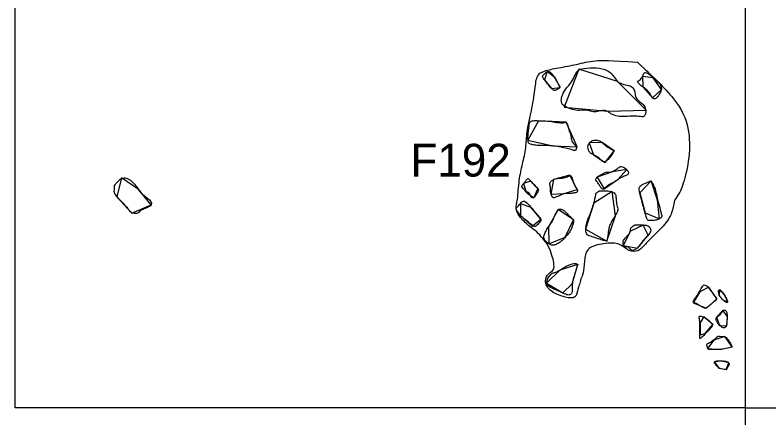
# Model space of a CAD drawing. Extents: x -29.4 to 22.1, y 358.8 to 440.
# Drawn here: x -10 to 0.32, y 379.86 to 385.38 of the extents above; entities that cross this region are included whole.
import ezdxf

# ---------------------------------------------------------------- set-up
doc = ezdxf.new("R2010")
doc.units = 0
for name, color, linetype in [('Feature Labels', 7, 'Continuous'), ('Feature outlines', 7, 'Continuous'), ('Quadrat Lines', 7, 'Continuous'), ('Stone', 7, 'Continuous')]:
    doc.layers.add(name, color=color, linetype=linetype)

msp = doc.modelspace()

# ---------------------------------------------------------------- linework, layer by layer
at = {"layer": 'Feature outlines'}
msp.add_open_spline([(-1.482, 384.739), (-1.859, 384.761), (-2.072, 384.77), (-2.308, 384.703), (-2.57, 384.659), (-2.769, 384.619), (-2.867, 384.557), (-2.88, 384.344), (-2.938, 384.019), (-3, 383.78), (-3, 383.562), (-3.054, 383.34), (-3.102, 383.135), (-3.12, 382.824), (-3.151, 382.74), (-3.111, 382.629), (-2.956, 382.482), (-2.854, 382.416), (-2.778, 382.323), (-2.694, 382.225), (-2.645, 382.078), (-2.623, 381.994), (-2.614, 381.883), (-2.721, 381.834), (-2.756, 381.701), (-2.658, 381.581), (-2.463, 381.51), (-2.316, 381.492), (-2.294, 381.643), (-2.268, 381.705), (-2.25, 381.789), (-2.21, 381.856), (-2.21, 382.069), (-2.157, 382.211), (-1.899, 382.26), (-1.726, 382.265), (-1.593, 382.136), (-1.468, 382.14), (-1.384, 382.225), (-1.286, 382.336), (-1.095, 382.514), (-0.998, 382.673), (-0.98, 382.842), (-0.931, 382.9), (-0.855, 383.038), (-0.762, 383.429), (-0.762, 383.837), (-0.918, 384.21), (-1.482, 384.739), (-1.482, 384.739), (-1.482, 384.739)], degree=3, dxfattribs=at)
at = {"layer": 'Quadrat Lines'}
for p, q in [((-10, 380), (-10, 390)), ((0, 380.001), (0, 390)), ((-2.716, 384.61), (-2.751, 384.496)), ((-2.607, 384.524), (-2.716, 384.61)), ((-2.281, 384.642), (-2.482, 384.121)), ((-1.752, 384.47), (-2.281, 384.642)), ((-2.751, 384.496), (-2.658, 384.378)), ((-2.539, 384.389), (-2.607, 384.524)), ((-1.362, 384.077), (-1.752, 384.47)), ((-1.266, 384.521), (-1.409, 384.54)), ((-1.409, 384.54), (-1.406, 384.398)), ((-1.148, 384.364), (-1.266, 384.521)), ((-2.658, 384.378), (-2.539, 384.389)), ((-1.406, 384.398), (-1.274, 384.246)), ((-1.274, 384.246), (-1.148, 384.364)), ((-2.482, 384.121), (-1.885, 384.065)), ((-1.885, 384.065), (-1.362, 384.077)), ((-2.834, 383.935), (-2.979, 383.667)), ((-2.457, 383.914), (-2.834, 383.935)), ((-2.306, 383.578), (-2.457, 383.914)), ((-2.979, 383.667), (-2.637, 383.591)), ((-1.962, 383.634), (-2.14, 383.63)), ((-2.14, 383.63), (-2.082, 383.469)), ((-1.796, 383.522), (-1.962, 383.634)), ((-2.637, 383.591), (-2.306, 383.578)), ((-1.922, 383.363), (-1.796, 383.522)), ((-2.082, 383.469), (-1.922, 383.363)), ((-1.822, 383.235), (-2.033, 383.161)), ((-1.623, 383.267), (-1.822, 383.235)), ((-1.745, 383.132), (-1.623, 383.267)), ((-8.545, 383.15), (-8.607, 382.892)), ((-8.311, 382.994), (-8.545, 383.15)), ((-2.944, 383.108), (-3.039, 383.073)), ((-2.842, 383.003), (-2.944, 383.108)), ((-2.627, 383.13), (-2.665, 382.929)), ((-2.404, 383.189), (-2.627, 383.13)), ((-2.303, 382.991), (-2.404, 383.189)), ((-2.033, 383.161), (-1.936, 383)), ((-1.936, 383), (-1.745, 383.132)), ((-1.293, 383.112), (-1.448, 382.948)), ((-1.205, 382.847), (-1.293, 383.112)), ((-3.039, 383.073), (-3.001, 382.956)), ((-2.897, 382.879), (-2.842, 383.003)), ((-8.607, 382.892), (-8.401, 382.669)), ((-8.135, 382.78), (-8.311, 382.994)), ((-3.001, 382.956), (-2.897, 382.879)), ((-2.665, 382.929), (-2.483, 382.936)), ((-2.483, 382.936), (-2.303, 382.991)), ((-1.825, 382.966), (-2.076, 382.803)), ((-1.781, 382.632), (-1.825, 382.966)), ((-1.448, 382.948), (-1.376, 382.674)), ((-2.934, 382.747), (-3.079, 382.797)), ((-3.079, 382.797), (-3.079, 382.637)), ((-2.076, 382.803), (-2.189, 382.449)), ((-1.178, 382.592), (-1.205, 382.847)), ((-8.401, 382.669), (-8.135, 382.78)), ((-2.804, 382.587), (-2.934, 382.747)), ((-2.565, 382.72), (-2.698, 382.479)), ((-2.353, 382.578), (-2.565, 382.72)), ((-3.079, 382.637), (-2.92, 382.492)), ((-2.92, 382.492), (-2.804, 382.587)), ((-1.897, 382.284), (-1.781, 382.632)), ((-1.376, 382.674), (-1.178, 382.592)), ((-2.698, 382.479), (-2.693, 382.25)), ((-2.469, 382.341), (-2.353, 382.578)), ((-1.402, 382.505), (-1.575, 382.419)), ((-1.332, 382.365), (-1.402, 382.505)), ((-2.189, 382.449), (-1.897, 382.284)), ((-1.575, 382.419), (-1.674, 382.223)), ((-2.693, 382.25), (-2.469, 382.341)), ((-1.479, 382.187), (-1.332, 382.365)), ((-1.674, 382.223), (-1.479, 382.187)), ((-2.294, 381.965), (-2.54, 381.886)), ((-2.374, 381.7), (-2.294, 381.965)), ((-2.54, 381.886), (-2.726, 381.711)), ((-2.726, 381.711), (-2.503, 381.576)), ((-2.503, 381.576), (-2.374, 381.7)), ((-0.504, 381.653), (-0.624, 381.589)), ((-0.391, 381.494), (-0.504, 381.653)), ((-0.624, 381.589), (-0.716, 381.441)), ((-0.352, 381.622), (-0.363, 381.541)), ((-0.286, 381.549), (-0.352, 381.622)), ((-0.536, 381.365), (-0.391, 381.494)), ((-0.363, 381.541), (-0.303, 381.471)), ((-0.303, 381.471), (-0.245, 381.461)), ((-0.245, 381.461), (-0.286, 381.549)), ((-0.716, 381.441), (-0.536, 381.365)), ((-0.571, 381.249), (-0.623, 381.168)), ((-0.446, 381.144), (-0.571, 381.249)), ((-0.312, 381.335), (-0.398, 381.243)), ((-0.398, 381.243), (-0.355, 381.13)), ((-0.248, 381.253), (-0.312, 381.335)), ((-0.257, 381.125), (-0.248, 381.253)), ((-0.623, 381.168), (-0.623, 381.002)), ((-0.551, 381.019), (-0.446, 381.144)), ((-0.355, 381.13), (-0.257, 381.125)), ((-0.623, 381.002), (-0.551, 381.019)), ((-0.283, 380.977), (-0.435, 380.929)), ((-0.181, 380.838), (-0.283, 380.977)), ((-0.435, 380.929), (-0.519, 380.813)), ((-0.351, 380.799), (-0.181, 380.838)), ((-0.519, 380.813), (-0.351, 380.799)), ((-0.325, 380.642), (-0.424, 380.629)), ((-0.424, 380.629), (-0.366, 380.546)), ((-0.23, 380.615), (-0.325, 380.642)), ((-0.366, 380.546), (-0.263, 380.526)), ((-0.263, 380.526), (-0.23, 380.615)), ((0, 380), (-10, 380)), ((0, 380.001), (10, 380)), ((0, 370), (0, 380))]:
    msp.add_line(p, q, dxfattribs=at)
at = {"layer": 'Stone'}
for points in [[(-1.752, 384.47), (-1.833, 384.589), (-1.92, 384.65), (-2.078, 384.663), (-2.267, 384.652), (-2.312, 384.609), (-2.354, 384.513), (-2.41, 384.42), (-2.454, 384.39), (-2.512, 384.281), (-2.527, 384.205), (-2.512, 384.147), (-2.39, 384.092), (-2.299, 384.069), (-2.186, 384.088), (-2.122, 384.062), (-2.046, 384.049), (-1.969, 384.077), (-1.904, 384.077), (-1.848, 384.029), (-1.755, 383.991), (-1.638, 383.99), (-1.542, 384.003), (-1.423, 383.988), (-1.386, 383.988), (-1.364, 384.038), (-1.362, 384.084), (-1.397, 384.164), (-1.447, 384.19), (-1.507, 384.249), (-1.512, 384.316), (-1.527, 384.377), (-1.572, 384.415), (-1.67, 384.426), (-1.752, 384.47), (-1.752, 384.47), (-1.752, 384.47)], [(-2.539, 384.389), (-2.607, 384.525), (-2.664, 384.595), (-2.694, 384.616), (-2.73, 384.6), (-2.769, 384.561), (-2.784, 384.543), (-2.759, 384.505), (-2.71, 384.439), (-2.659, 384.38), (-2.619, 384.338), (-2.575, 384.363), (-2.539, 384.389), (-2.539, 384.389), (-2.539, 384.389)], [(-1.148, 384.364), (-1.16, 384.418), (-1.166, 384.443), (-1.238, 384.499), (-1.309, 384.564), (-1.341, 384.588), (-1.377, 384.596), (-1.388, 384.594), (-1.406, 384.549), (-1.429, 384.51), (-1.448, 384.491), (-1.477, 384.474), (-1.482, 384.468), (-1.443, 384.421), (-1.383, 384.383), (-1.346, 384.356), (-1.304, 384.3), (-1.278, 384.252), (-1.256, 384.229), (-1.218, 384.24), (-1.179, 384.294), (-1.148, 384.364), (-1.148, 384.364), (-1.148, 384.364)], [(-2.457, 383.914), (-2.517, 383.9), (-2.587, 383.913), (-2.678, 383.929), (-2.795, 383.935), (-2.876, 383.936), (-2.929, 383.935), (-2.963, 383.909), (-2.964, 383.854), (-2.971, 383.779), (-2.977, 383.751), (-2.981, 383.685), (-2.974, 383.639), (-2.966, 383.619), (-2.926, 383.609), (-2.877, 383.596), (-2.788, 383.595), (-2.699, 383.593), (-2.622, 383.59), (-2.537, 383.576), (-2.438, 383.554), (-2.368, 383.534), (-2.336, 383.519), (-2.321, 383.543), (-2.304, 383.572), (-2.333, 383.602), (-2.377, 383.644), (-2.389, 383.707), (-2.394, 383.752), (-2.398, 383.767), (-2.413, 383.791), (-2.427, 383.824), (-2.43, 383.873), (-2.457, 383.914), (-2.457, 383.914), (-2.457, 383.914)], [(-1.796, 383.522), (-1.895, 383.574), (-1.974, 383.645), (-1.997, 383.662), (-2.061, 383.671), (-2.108, 383.66), (-2.138, 383.633), (-2.159, 383.59), (-2.156, 383.554), (-2.147, 383.516), (-2.115, 383.483), (-2.058, 383.459), (-2.018, 383.433), (-1.971, 383.388), (-1.934, 383.358), (-1.899, 383.388), (-1.84, 383.444), (-1.796, 383.522), (-1.796, 383.522), (-1.796, 383.522)], [(-1.936, 383), (-1.873, 383.056), (-1.838, 383.076), (-1.791, 383.092), (-1.751, 383.126), (-1.698, 383.159), (-1.646, 383.179), (-1.599, 383.201), (-1.602, 383.239), (-1.635, 383.278), (-1.69, 383.31), (-1.712, 383.311), (-1.75, 383.282), (-1.804, 383.244), (-1.843, 383.229), (-1.901, 383.23), (-1.919, 383.23), (-1.961, 383.204), (-1.999, 383.18), (-2.022, 383.175), (-2.042, 383.148), (-2.058, 383.129), (-2.039, 383.109), (-2.002, 383.057), (-1.983, 383.022), (-1.959, 382.99), (-1.936, 383), (-1.936, 383), (-1.936, 383)], [(-8.135, 382.78), (-8.119, 382.818), (-8.177, 382.867), (-8.285, 382.946), (-8.333, 383.031), (-8.377, 383.077), (-8.431, 383.136), (-8.515, 383.16), (-8.572, 383.132), (-8.626, 383.065), (-8.64, 383.045), (-8.64, 383.003), (-8.642, 382.961), (-8.639, 382.94), (-8.597, 382.881), (-8.542, 382.825), (-8.496, 382.78), (-8.449, 382.723), (-8.43, 382.692), (-8.394, 382.666), (-8.332, 382.66), (-8.299, 382.684), (-8.284, 382.706), (-8.214, 382.734), (-8.154, 382.759), (-8.135, 382.78), (-8.135, 382.78), (-8.135, 382.78)], [(-2.842, 383.003), (-2.9, 383.064), (-2.955, 383.123), (-2.979, 383.149), (-2.999, 383.125), (-3.032, 383.081), (-3.06, 383.047), (-3.067, 383.034), (-3.044, 383.007), (-3.015, 382.975), (-2.995, 382.954), (-2.979, 382.956), (-2.963, 382.946), (-2.947, 382.911), (-2.931, 382.885), (-2.924, 382.875), (-2.907, 382.878), (-2.89, 382.882), (-2.87, 382.913), (-2.85, 382.944), (-2.831, 382.99), (-2.842, 383.003), (-2.842, 383.003), (-2.842, 383.003)], [(-2.303, 382.991), (-2.35, 383.058), (-2.364, 383.119), (-2.385, 383.176), (-2.397, 383.187), (-2.442, 383.166), (-2.496, 383.149), (-2.546, 383.146), (-2.59, 383.141), (-2.615, 383.136), (-2.658, 383.109), (-2.686, 383.083), (-2.674, 383.047), (-2.671, 383.029), (-2.672, 382.974), (-2.662, 382.92), (-2.645, 382.893), (-2.631, 382.87), (-2.592, 382.89), (-2.53, 382.914), (-2.49, 382.933), (-2.467, 382.94), (-2.411, 382.937), (-2.36, 382.94), (-2.291, 382.955), (-2.303, 382.991), (-2.303, 382.991), (-2.303, 382.991)], [(-1.293, 383.112), (-1.392, 383.071), (-1.47, 383.036), (-1.45, 382.954), (-1.4, 382.765), (-1.371, 382.659), (-1.346, 382.584), (-1.338, 382.564), (-1.292, 382.566), (-1.217, 382.571), (-1.171, 382.595), (-1.141, 382.615), (-1.15, 382.651), (-1.182, 382.769), (-1.22, 382.909), (-1.23, 382.995), (-1.293, 383.112), (-1.293, 383.112), (-1.293, 383.112)], [(-1.897, 382.284), (-1.879, 382.413), (-1.869, 382.467), (-1.856, 382.518), (-1.806, 382.602), (-1.748, 382.69), (-1.747, 382.74), (-1.773, 382.815), (-1.772, 382.895), (-1.779, 382.936), (-1.842, 382.971), (-1.916, 382.976), (-1.993, 382.974), (-2.007, 382.972), (-2.036, 382.95), (-2.048, 382.94), (-2.054, 382.901), (-2.067, 382.834), (-2.086, 382.77), (-2.099, 382.739), (-2.117, 382.676), (-2.142, 382.617), (-2.163, 382.571), (-2.183, 382.497), (-2.19, 382.439), (-2.177, 382.368), (-2.116, 382.349), (-2.009, 382.317), (-1.939, 382.291), (-1.897, 382.284), (-1.897, 382.284), (-1.897, 382.284)], [(-2.804, 382.587), (-2.916, 382.725), (-2.982, 382.804), (-3.046, 382.848), (-3.077, 382.801), (-3.134, 382.745), (-3.147, 382.723), (-3.1, 382.657), (-3.032, 382.591), (-2.949, 382.526), (-2.884, 382.468), (-2.847, 382.513), (-2.793, 382.569), (-2.804, 382.587), (-2.804, 382.587), (-2.804, 382.587)], [(-2.353, 382.578), (-2.429, 382.644), (-2.467, 382.694), (-2.516, 382.722), (-2.552, 382.729), (-2.582, 382.689), (-2.613, 382.631), (-2.631, 382.592), (-2.637, 382.567), (-2.673, 382.511), (-2.709, 382.463), (-2.746, 382.401), (-2.763, 382.354), (-2.757, 382.307), (-2.721, 382.271), (-2.675, 382.237), (-2.632, 382.221), (-2.583, 382.245), (-2.522, 382.278), (-2.49, 382.316), (-2.435, 382.374), (-2.395, 382.426), (-2.382, 382.47), (-2.353, 382.527), (-2.353, 382.578), (-2.353, 382.578), (-2.353, 382.578)], [(-1.332, 382.365), (-1.292, 382.412), (-1.295, 382.454), (-1.327, 382.49), (-1.346, 382.502), (-1.394, 382.506), (-1.488, 382.509), (-1.515, 382.511), (-1.543, 382.49), (-1.574, 382.46), (-1.575, 382.431), (-1.578, 382.402), (-1.61, 382.368), (-1.639, 382.335), (-1.666, 382.306), (-1.678, 382.281), (-1.677, 382.24), (-1.666, 382.209), (-1.619, 382.206), (-1.595, 382.195), (-1.565, 382.162), (-1.55, 382.154), (-1.518, 382.164), (-1.473, 382.192), (-1.439, 382.24), (-1.402, 382.295), (-1.332, 382.365), (-1.332, 382.365), (-1.332, 382.365)], [(-2.294, 381.965), (-2.335, 381.989), (-2.392, 381.973), (-2.515, 381.907), (-2.588, 381.859), (-2.636, 381.851), (-2.663, 381.836), (-2.711, 381.77), (-2.723, 381.723), (-2.726, 381.682), (-2.656, 381.64), (-2.535, 381.591), (-2.454, 381.552), (-2.406, 381.539), (-2.371, 381.577), (-2.372, 381.607), (-2.376, 381.684), (-2.36, 381.768), (-2.336, 381.844), (-2.311, 381.925), (-2.294, 381.965), (-2.294, 381.965), (-2.294, 381.965)], [(-0.391, 381.494), (-0.484, 381.612), (-0.517, 381.669), (-0.555, 381.683), (-0.576, 381.688), (-0.602, 381.643), (-0.65, 381.552), (-0.683, 381.512), (-0.712, 381.469), (-0.724, 381.45), (-0.675, 381.431), (-0.625, 381.398), (-0.577, 381.37), (-0.548, 381.361), (-0.506, 381.391), (-0.452, 381.437), (-0.42, 381.463), (-0.391, 381.494), (-0.391, 381.494), (-0.391, 381.494)], [(-0.245, 381.461), (-0.287, 381.551), (-0.332, 381.609), (-0.364, 381.623), (-0.375, 381.598), (-0.345, 381.513), (-0.294, 381.463), (-0.243, 381.434), (-0.245, 381.461), (-0.245, 381.461), (-0.245, 381.461)], [(-0.446, 381.144), (-0.501, 381.195), (-0.538, 381.232), (-0.597, 381.256), (-0.645, 381.26), (-0.629, 381.221), (-0.624, 381.158), (-0.628, 381.092), (-0.623, 381.011), (-0.627, 380.953), (-0.629, 380.942), (-0.579, 380.982), (-0.544, 381.028), (-0.483, 381.083), (-0.446, 381.144), (-0.446, 381.144), (-0.446, 381.144)], [(-0.312, 381.335), (-0.334, 381.286), (-0.39, 381.249), (-0.409, 381.225), (-0.394, 381.183), (-0.357, 381.134), (-0.302, 381.085), (-0.275, 381.102), (-0.255, 381.131), (-0.258, 381.17), (-0.249, 381.227), (-0.252, 381.293), (-0.269, 381.339), (-0.292, 381.339), (-0.312, 381.335), (-0.312, 381.335), (-0.312, 381.335)], [(-0.181, 380.838), (-0.221, 380.905), (-0.26, 380.965), (-0.293, 380.98), (-0.338, 380.979), (-0.379, 380.985), (-0.396, 380.965), (-0.448, 380.92), (-0.515, 380.883), (-0.534, 380.871), (-0.525, 380.843), (-0.519, 380.819), (-0.516, 380.803), (-0.483, 380.8), (-0.427, 380.803), (-0.347, 380.799), (-0.27, 380.809), (-0.181, 380.838), (-0.181, 380.838), (-0.181, 380.838)], [(-0.263, 380.526), (-0.245, 380.555), (-0.218, 380.586), (-0.23, 380.614), (-0.254, 380.64), (-0.301, 380.643), (-0.378, 380.646), (-0.409, 380.645), (-0.425, 380.627), (-0.428, 380.619), (-0.421, 380.608), (-0.393, 380.574), (-0.367, 380.546), (-0.333, 380.534), (-0.29, 380.525), (-0.263, 380.526), (-0.263, 380.526), (-0.263, 380.526)]]:
    msp.add_open_spline(points, degree=3, dxfattribs=at)

# ---------------------------------------------------------------- texts
at = {"layer": 'Feature Labels'}
msp.add_text('F192', height=0.45, dxfattribs=at).set_placement((-4.586, 383.169))

doc.saveas('drawing.dxf')
